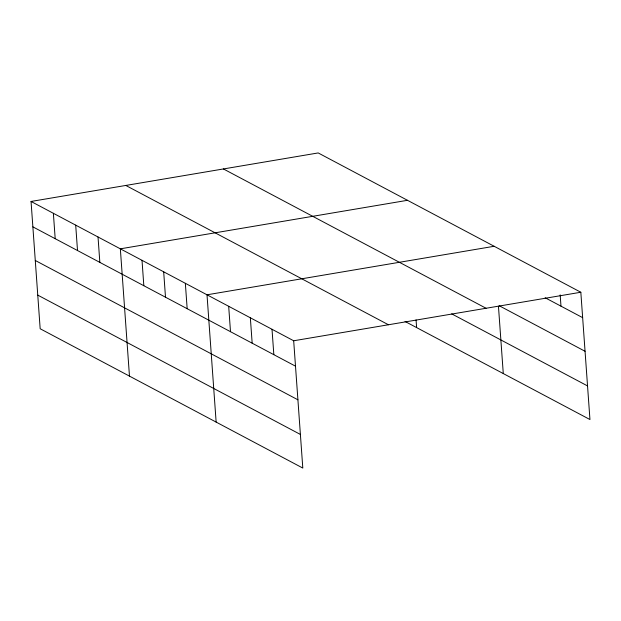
<?xml version="1.0" encoding="UTF-8"?>
<svg xmlns="http://www.w3.org/2000/svg" width="621" height="621" viewBox="0 0 621 621"><rect width="100%" height="100%" fill="white"/><g stroke="black" fill="none" stroke-linecap="round" stroke-linejoin="round"><path stroke-width="0.93" d="M31.05 201.46L293.679 340.774L302.807 468.063L40.171 328.75L31.05 201.46L318.193 152.937L580.829 292.25L589.95 419.54L405.039 321.453M407.492 200.304L120.342 248.827L129.471 376.116M494.161 246.281L207.01 294.804L216.139 422.086M293.679 340.774L580.829 292.25M545.145 297.762L582.645 317.649M499.222 305.742L585.06 351.276M223.436 168.951L486.064 308.264M451.7 313.861L587.544 385.92M125.807 185.446L388.435 324.76M32.874 226.859L295.503 366.173M35.281 260.478L297.909 399.8M37.765 295.122L300.393 434.444M560.173 294.874L560.98 306.161M498.453 306.262L503.282 373.57M416.062 319.908L416.613 327.593M272.014 329.285L273.838 354.676M250.348 317.789L252.165 343.188M228.683 306.293L230.5 331.692M185.345 283.308L187.169 308.707M163.68 271.812L165.496 297.211M142.015 260.315L143.831 285.714M98.025 236.981L99.841 262.38M75.7 225.144L77.516 250.542M53.375 213.298L55.191 238.697"/></g></svg>
